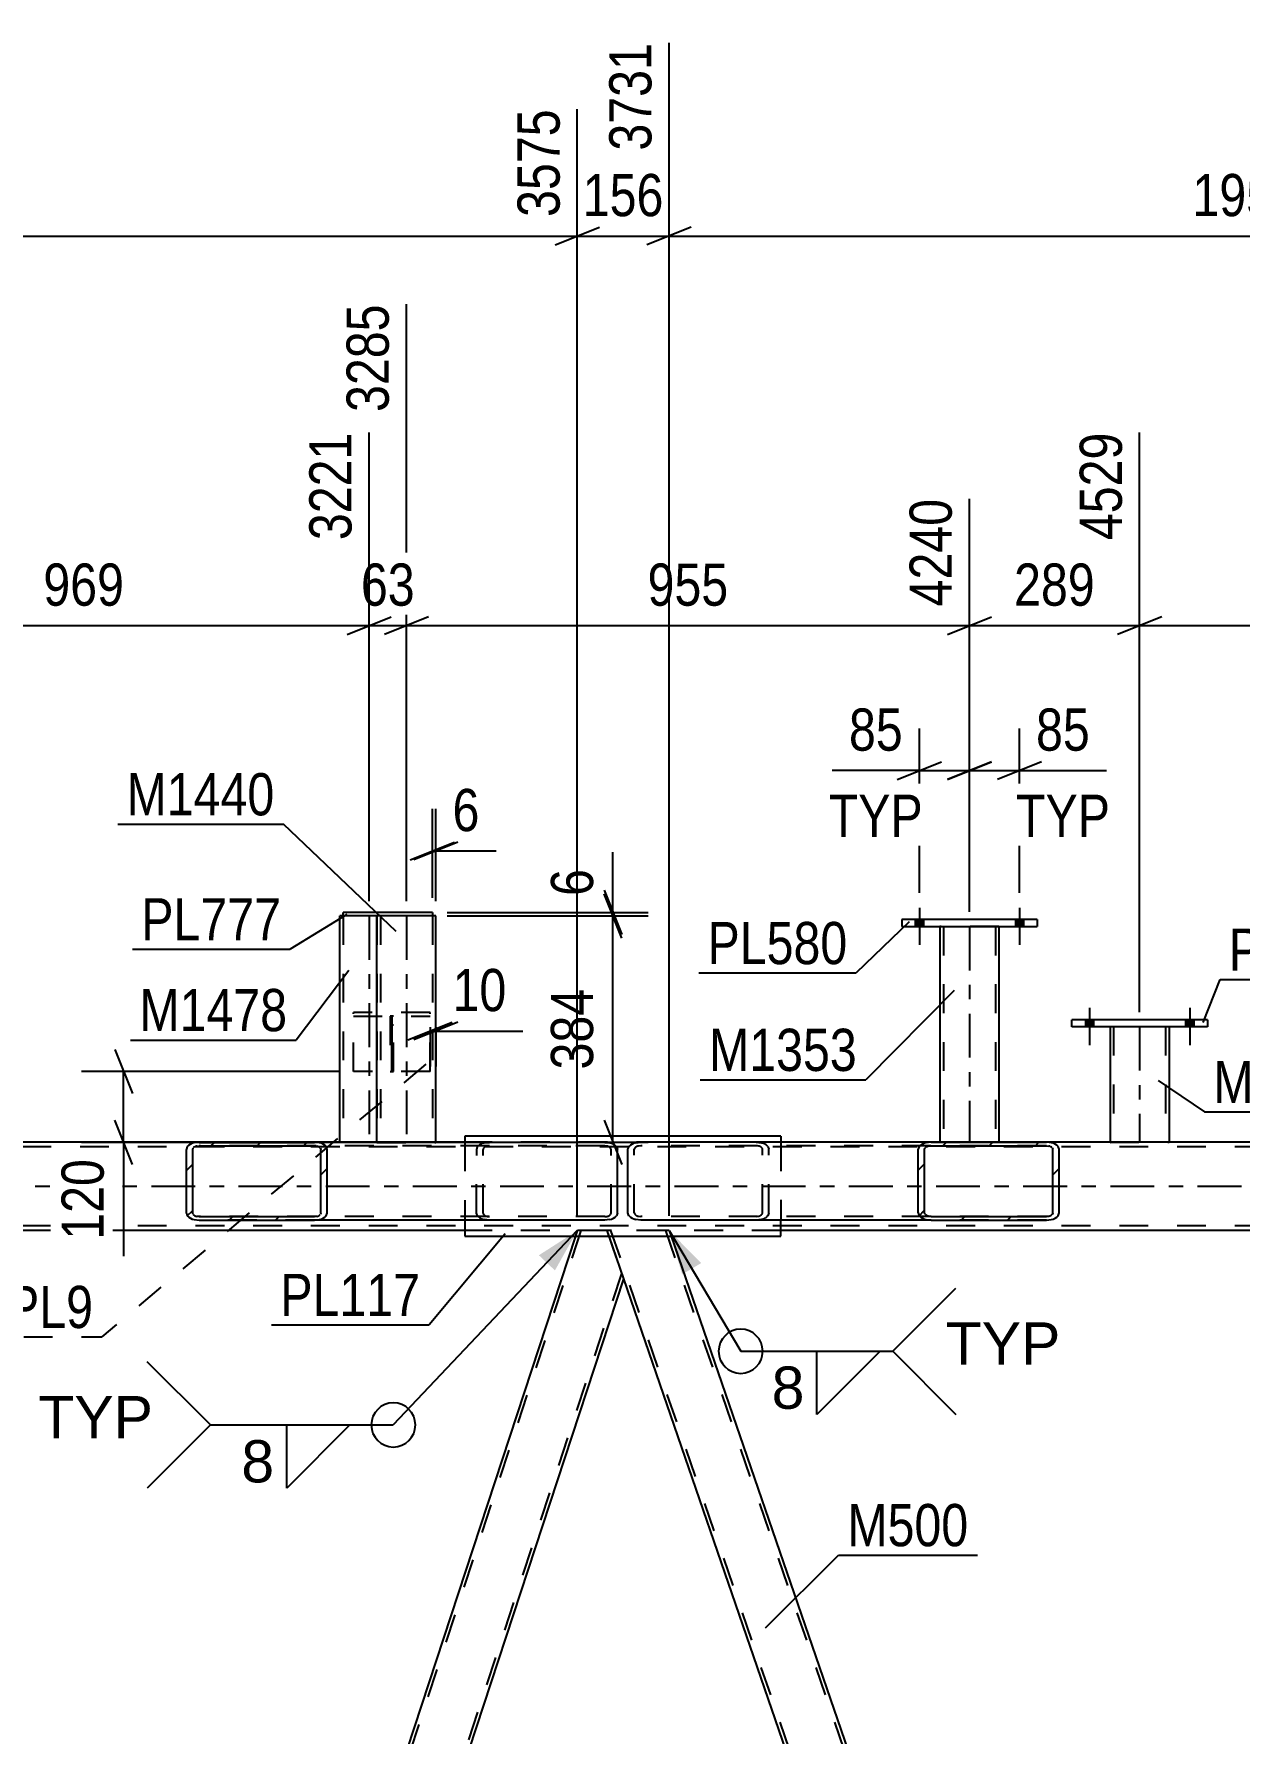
# Model space of a CAD drawing. Header units: millimetres. Extents: x -836 to 353, y -855 to -14.
# Drawn here: x -698.4 to -616.6, y -309.7 to -194.4 of the extents above; entities that cross this region are included whole.
import ezdxf

# ---------------------------------------------------------------- set-up
doc = ezdxf.new("R2010")
doc.units = ezdxf.units.MM
doc.linetypes.add('DXK_LINE_DOT2', pattern=[3.9198, 1.9599, -1.9599])
doc.linetypes.add('DXK_LINE_DOT3', pattern=[5.9187, 2.979, -0.9799, 0.9799, -0.9799])
doc.styles.add('Arial', font='ARIAL.TTF', dxfattribs={"height": 0.2})
doc.styles.add('Arial Narrow', font='ARIALN.TTF', dxfattribs={"height": 0.2})

# ---------------------------------------------------------------- blocks, each defined once
blk = doc.blocks.new('Bolt-570393895-1778 - 1253')
at = {"linetype": 'Continuous'}
for points in [[(-626.43, -261.26), (-626.99, -261.26), (-626.99, -261.74), (-626.43, -261.74)], [(-626.43, -261.26), (-626.99, -261.26), (-626.99, -261.74), (-626.43, -261.74)], [(-619.63, -261.26), (-620.19, -261.26), (-620.19, -261.74), (-619.63, -261.74)], [(-619.63, -261.26), (-620.19, -261.26), (-620.19, -261.74), (-619.63, -261.74)]]:
    blk.add_hatch(color=1, dxfattribs=at).paths.add_polyline_path(points)
at = {"color": 1, "linetype": 'Continuous'}
for p, q in [((-626.71, -260.46), (-626.71, -262.98)), ((-626.71, -260.46), (-626.71, -262.98)), ((-619.91, -260.46), (-619.91, -262.98)), ((-619.91, -260.46), (-619.91, -262.98)), ((-626.99, -261.26), (-626.99, -261.74)), ((-626.99, -261.26), (-626.99, -261.74)), ((-626.43, -261.26), (-626.43, -261.74)), ((-626.43, -261.26), (-626.43, -261.74)), ((-620.19, -261.26), (-620.19, -261.74)), ((-620.19, -261.26), (-620.19, -261.74)), ((-619.63, -261.26), (-619.63, -261.74)), ((-619.63, -261.26), (-619.63, -261.74))]:
    blk.add_line(p, q, dxfattribs=at)
blk = doc.blocks.new('Part-570393895-2070 - 1253')
at = {"color": 2, "linetype": 'Continuous'}
for p, q in [((-677.58, -254.22), (-677.61, -254.22)), ((-677.61, -269.58), (-677.61, -254.22)), ((-675.08, -254.22), (-677.58, -254.22)), ((-675.08, -269.58), (-675.08, -254.22))]:
    blk.add_line(p, q, dxfattribs=at)
at = {"color": 7, "linetype": 'DXK_LINE_DOT2'}
for p, q in [((-677.37, -254.22), (-677.37, -269.58)), ((-677.61, -269.58), (-675.08, -269.58)), ((-677.61, -269.58), (-677.61, -269.58)), ((-677.61, -269.58), (-677.61, -269.58)), ((-675.08, -269.58), (-675.08, -269.58)), ((-675.08, -269.58), (-675.08, -269.58)), ((-675.08, -269.58), (-675.08, -269.58))]:
    blk.add_line(p, q, dxfattribs=at)
at = {"color": 7, "linetype": 'DXK_LINE_DOT3'}
blk.add_line((-675.61, -254.22), (-675.61, -269.58), dxfattribs=at)
blk = doc.blocks.new('Part-570393895-1544 - 1253')
at = {"color": 7, "linetype": 'DXK_LINE_DOT2'}
for p, q in [((-669.11, -269.59), (-669.12, -274.87)), ((-647.67, -269.58), (-647.67, -274.86))]:
    blk.add_line(p, q, dxfattribs=at)
at = {"color": 2, "linetype": 'Continuous'}
for p, q in [((-669.11, -269.16), (-669.11, -269.59)), ((-647.67, -269.16), (-669.11, -269.16)), ((-647.67, -269.16), (-647.67, -269.58)), ((-669.12, -274.87), (-669.12, -275.96)), ((-647.67, -275.96), (-647.67, -274.86)), ((-669.12, -275.96), (-647.67, -275.96))]:
    blk.add_line(p, q, dxfattribs=at)
blk = doc.blocks.new('Part-570393895-1580 - 1253')
at = {"color": 7, "linetype": 'DXK_LINE_DOT2'}
for p, q in [((-661.23, -275.58), (-699.62, -392.47)), ((-661.48, -275.58), (-661.61, -275.96)), ((-659.48, -275.58), (-661.48, -275.58)), ((-661.48, -275.58), (-661.45, -275.58)), ((-659.48, -275.58), (-659.35, -275.96)), ((-658.48, -278.48), (-696.86, -395.37))]:
    blk.add_line(p, q, dxfattribs=at)
at = {"color": 2, "linetype": 'Continuous'}
for p, q in [((-661.61, -275.96), (-699.74, -392.09)), ((-659.35, -275.96), (-658.35, -278.86)), ((-658.35, -278.86), (-696.48, -394.97))]:
    blk.add_line(p, q, dxfattribs=at)
blk = doc.blocks.new('Part-570393895-1616 - 1253')
at = {"linetype": 'Continuous'}
h = blk.add_hatch(dxfattribs=at)
h.set_pattern_fill('', scale=0.7, style=0, pattern_type=0)
h.set_pattern_definition([(45, (-638.2684, -274.5667), (-1.57154, 1.57154), [])])
h.paths.add_polyline_path([(-638.33, -274.38), (-638.27, -274.57), (-638.08, -274.72), (-637.8, -274.83), (-637.46, -274.86), (-629.64, -274.86), (-629.31, -274.83), (-629.02, -274.72), (-628.83, -274.57), (-628.77, -274.38), (-628.77, -270.06), (-628.83, -269.88), (-629.02, -269.72), (-629.3, -269.62), (-629.64, -269.58), (-637.46, -269.58), (-637.8, -269.62), (-638.08, -269.72), (-638.27, -269.88), (-638.33, -270.06)])
h.paths.add_polyline_path([(-637.87, -269.97), (-637.77, -269.89), (-637.63, -269.84), (-637.46, -269.82), (-629.64, -269.82), (-629.47, -269.84), (-629.33, -269.89), (-629.24, -269.97), (-629.2, -270.06), (-629.2, -274.38), (-629.24, -274.48), (-629.33, -274.55), (-629.47, -274.61), (-629.64, -274.62), (-637.46, -274.62), (-637.63, -274.6), (-637.77, -274.55), (-637.87, -274.47), (-637.9, -274.38), (-637.9, -270.06)])
at = {"color": 2, "linetype": 'Continuous'}
for p, q in [((-658.04, -270.06), (-657.97, -269.88)), ((-657.5, -269.62), (-657.17, -269.58)), ((-637.46, -269.58), (-657.17, -269.58)), ((-638.27, -269.88), (-638.33, -270.06)), ((-637.9, -270.06), (-637.87, -269.97)), ((-637.46, -269.58), (-637.8, -269.62)), ((-637.63, -269.84), (-637.46, -269.82)), ((-637.46, -269.58), (-629.64, -269.58)), ((-637.46, -269.82), (-629.64, -269.82)), ((-629.3, -269.62), (-629.64, -269.58)), ((-629.64, -269.82), (-629.47, -269.84)), ((-629.24, -269.97), (-629.2, -270.06)), ((-628.77, -270.06), (-628.83, -269.88)), ((-658.04, -274.38), (-658.04, -270.06)), ((-638.33, -274.38), (-638.33, -270.06)), ((-637.9, -274.38), (-637.9, -270.06)), ((-629.2, -274.38), (-629.2, -270.06)), ((-628.77, -274.38), (-628.77, -270.06)), ((-657.98, -274.57), (-658.04, -274.38)), ((-638.33, -274.38), (-638.27, -274.57)), ((-637.87, -274.47), (-637.9, -274.38)), ((-637.46, -274.62), (-637.63, -274.6)), ((-637.46, -274.62), (-629.64, -274.62)), ((-629.47, -274.61), (-629.64, -274.62)), ((-629.2, -274.38), (-629.24, -274.48)), ((-628.83, -274.57), (-628.77, -274.38)), ((-657.17, -274.86), (-657.5, -274.83)), ((-637.46, -274.86), (-657.17, -274.86)), ((-637.8, -274.83), (-637.46, -274.86)), ((-637.46, -274.86), (-629.64, -274.86)), ((-629.64, -274.86), (-629.31, -274.83))]:
    blk.add_line(p, q, dxfattribs=at)
at = {"color": 7, "linetype": 'DXK_LINE_DOT2'}
for p, q in [((-657.57, -269.97), (-657.61, -270.06)), ((-657.17, -269.82), (-657.34, -269.84)), ((-629.64, -269.82), (-657.17, -269.82)), ((-649.34, -269.58), (-649.01, -269.62)), ((-649.18, -269.84), (-649.34, -269.82)), ((-648.91, -270.06), (-648.94, -269.97)), ((-648.54, -269.88), (-648.47, -270.06)), ((-629.64, -269.58), (-637.46, -269.58)), ((-657.61, -274.38), (-657.61, -270.06)), ((-648.91, -274.38), (-648.91, -270.06)), ((-648.47, -274.38), (-648.47, -270.06)), ((-657.61, -274.38), (-657.57, -274.47)), ((-657.34, -274.6), (-657.17, -274.62)), ((-629.64, -274.62), (-657.17, -274.62)), ((-649.34, -274.62), (-649.18, -274.6)), ((-648.94, -274.47), (-648.91, -274.38)), ((-648.47, -274.38), (-648.54, -274.57)), ((-649.01, -274.83), (-649.34, -274.86)), ((-629.64, -274.86), (-637.46, -274.86))]:
    blk.add_line(p, q, dxfattribs=at)
at = {"color": 2, "linetype": 'Continuous'}
for centre, radius, start, end in [((-657.37, -270.42), 0.813, 99.5774, 138.2055), ((-637.66, -270.42), 0.813, 99.5774, 138.2055), ((-637.56, -270.24), 0.406, 99.5774, 138.2055), ((-629.54, -270.24), 0.406, 41.7863, 80.4144), ((-629.44, -270.42), 0.813, 41.7863, 80.4144), ((-657.37, -274.02), 0.813, 221.7863, 260.4144), ((-637.66, -274.03), 0.813, 221.7863, 260.4144), ((-637.56, -274.2), 0.406, 221.7863, 260.4144), ((-629.54, -274.2), 0.406, 279.5774, 318.2055), ((-629.44, -274.03), 0.813, 279.5774, 318.2055)]:
    blk.add_arc(centre, radius, start, end, dxfattribs=at)
at = {"color": 7, "linetype": 'DXK_LINE_DOT2'}
for centre, radius, start, end in [((-657.27, -270.24), 0.406, 99.5774, 138.2055), ((-649.25, -270.24), 0.406, 41.7863, 80.4144), ((-649.15, -270.42), 0.813, 41.7863, 80.4144), ((-657.27, -274.2), 0.406, 221.7863, 260.4144), ((-649.25, -274.2), 0.406, 279.5774, 318.2055), ((-649.15, -274.02), 0.813, 279.5774, 318.2055)]:
    blk.add_arc(centre, radius, start, end, dxfattribs=at)
blk = doc.blocks.new('Part-570393895-1689 - 1253')
at = {"color": 7, "linetype": 'DXK_LINE_DOT2'}
for p, q in [((-655.25, -275.58), (-659.48, -275.58)), ((-659.48, -275.58), (-658.35, -278.86)), ((-659.48, -275.58), (-659.44, -275.58)), ((-659.22, -275.58), (-617.99, -395.37)), ((-655.5, -275.58), (-614.26, -395.37)), ((-655.25, -275.58), (-655.12, -275.96))]:
    blk.add_line(p, q, dxfattribs=at)
at = {"color": 2, "linetype": 'Continuous'}
for p, q in [((-655.12, -275.96), (-615.14, -392.09)), ((-658.35, -278.86), (-618.38, -394.97))]:
    blk.add_line(p, q, dxfattribs=at)
blk = doc.blocks.new('Part-570393895-1718 - 1253')
at = {"linetype": 'Continuous'}
h = blk.add_hatch(dxfattribs=at)
h.set_pattern_fill('', scale=0.7, style=0, pattern_type=0)
h.set_pattern_definition([(45, (-687.9555, -274.5693), (-1.57154, 1.57154), [])])
h.paths.add_polyline_path([(-688.02, -274.39), (-687.96, -274.57), (-687.77, -274.73), (-687.48, -274.83), (-687.15, -274.87), (-679.32, -274.87), (-678.99, -274.83), (-678.71, -274.73), (-678.52, -274.57), (-678.46, -274.39), (-678.45, -270.07), (-678.52, -269.88), (-678.71, -269.73), (-678.99, -269.62), (-679.32, -269.59), (-687.15, -269.59), (-687.48, -269.62), (-687.77, -269.73), (-687.96, -269.88), (-688.02, -270.07)])
h.paths.add_polyline_path([(-687.55, -269.97), (-687.46, -269.9), (-687.32, -269.84), (-687.15, -269.83), (-679.32, -269.83), (-679.16, -269.84), (-679.02, -269.9), (-678.92, -269.97), (-678.89, -270.07), (-678.89, -274.39), (-678.92, -274.48), (-679.02, -274.56), (-679.16, -274.61), (-679.32, -274.63), (-687.15, -274.63), (-687.32, -274.61), (-687.46, -274.56), (-687.55, -274.48), (-687.59, -274.39), (-687.59, -270.07)])
at = {"color": 2, "linetype": 'Continuous'}
for p, q in [((-687.96, -269.88), (-688.02, -270.07)), ((-687.59, -270.07), (-687.55, -269.97)), ((-687.15, -269.59), (-687.48, -269.62)), ((-687.32, -269.84), (-687.15, -269.83)), ((-687.15, -269.59), (-679.32, -269.59)), ((-687.15, -269.83), (-679.32, -269.83)), ((-659.62, -269.59), (-679.32, -269.59)), ((-678.99, -269.62), (-679.32, -269.59)), ((-679.32, -269.83), (-679.16, -269.84)), ((-678.92, -269.97), (-678.89, -270.07)), ((-678.45, -270.07), (-678.52, -269.88)), ((-659.62, -269.59), (-659.29, -269.62)), ((-658.81, -269.88), (-658.75, -270.07)), ((-688.02, -274.39), (-688.02, -270.07)), ((-687.59, -274.39), (-687.59, -270.07)), ((-678.89, -274.39), (-678.89, -270.07)), ((-678.46, -274.39), (-678.45, -270.07)), ((-658.75, -274.39), (-658.75, -270.07)), ((-688.02, -274.39), (-687.96, -274.57)), ((-687.55, -274.48), (-687.59, -274.39)), ((-687.15, -274.63), (-687.32, -274.61)), ((-687.15, -274.63), (-679.32, -274.63)), ((-679.16, -274.61), (-679.32, -274.63)), ((-678.89, -274.39), (-678.92, -274.48)), ((-678.52, -274.57), (-678.46, -274.39)), ((-658.75, -274.39), (-658.81, -274.57)), ((-687.48, -274.83), (-687.15, -274.87)), ((-687.15, -274.87), (-679.32, -274.87)), ((-679.32, -274.87), (-678.99, -274.83)), ((-659.62, -274.87), (-679.32, -274.87)), ((-659.29, -274.83), (-659.62, -274.87))]:
    blk.add_line(p, q, dxfattribs=at)
at = {"color": 7, "linetype": 'DXK_LINE_DOT2'}
for p, q in [((-679.32, -269.59), (-687.15, -269.59)), ((-659.62, -269.83), (-687.15, -269.83)), ((-668.31, -270.07), (-668.25, -269.88)), ((-667.85, -269.98), (-667.88, -270.07)), ((-667.78, -269.62), (-667.45, -269.59)), ((-667.45, -269.83), (-667.61, -269.85)), ((-659.45, -269.85), (-659.62, -269.83)), ((-659.18, -270.07), (-659.22, -269.98)), ((-668.32, -274.39), (-668.31, -270.07)), ((-667.88, -274.39), (-667.88, -270.07)), ((-659.18, -274.39), (-659.18, -270.07)), ((-659.62, -274.63), (-687.15, -274.63)), ((-668.25, -274.57), (-668.32, -274.39)), ((-667.88, -274.39), (-667.85, -274.48)), ((-667.61, -274.61), (-667.45, -274.63)), ((-659.62, -274.63), (-659.45, -274.61)), ((-659.22, -274.48), (-659.18, -274.39)), ((-679.32, -274.87), (-687.15, -274.87)), ((-667.45, -274.87), (-667.78, -274.83))]:
    blk.add_line(p, q, dxfattribs=at)
at = {"color": 2, "linetype": 'Continuous'}
for centre, radius, start, end in [((-687.35, -270.42), 0.813, 99.5774, 138.2055), ((-687.25, -270.24), 0.406, 99.5774, 138.2055), ((-679.23, -270.25), 0.406, 41.7863, 80.4144), ((-679.13, -270.42), 0.813, 41.7863, 80.4144), ((-659.42, -270.43), 0.813, 41.7863, 80.4144), ((-687.35, -274.03), 0.813, 221.7863, 260.4144), ((-687.25, -274.21), 0.406, 221.7863, 260.4144), ((-679.23, -274.21), 0.406, 279.5774, 318.2055), ((-679.13, -274.03), 0.813, 279.5774, 318.2055), ((-659.42, -274.03), 0.813, 279.5774, 318.2055)]:
    blk.add_arc(centre, radius, start, end, dxfattribs=at)
at = {"color": 7, "linetype": 'DXK_LINE_DOT2'}
for centre, radius, start, end in [((-667.64, -270.42), 0.813, 99.5774, 138.2055), ((-667.54, -270.25), 0.406, 99.5774, 138.2055), ((-659.52, -270.25), 0.406, 41.7863, 80.4144), ((-667.64, -274.03), 0.813, 221.7863, 260.4144), ((-667.54, -274.21), 0.406, 221.7863, 260.4144), ((-659.52, -274.21), 0.406, 279.5774, 318.2055)]:
    blk.add_arc(centre, radius, start, end, dxfattribs=at)
blk = doc.blocks.new('Part-570393895-1896 - 1253')
at = {"color": 2, "linetype": 'Continuous'}
for p, q in [((-625.31, -261.74), (-625.31, -269.58)), ((-621.31, -261.74), (-621.31, -269.58))]:
    blk.add_line(p, q, dxfattribs=at)
at = {"color": 7, "linetype": 'DXK_LINE_DOT2'}
for p, q in [((-621.31, -261.74), (-625.31, -261.74)), ((-625.07, -261.74), (-625.07, -269.59)), ((-621.55, -261.74), (-621.55, -269.58)), ((-625.31, -269.58), (-625.31, -269.59)), ((-625.31, -269.59), (-621.31, -269.58)), ((-621.31, -269.58), (-621.31, -269.58)), ((-621.31, -269.58), (-621.31, -269.58))]:
    blk.add_line(p, q, dxfattribs=at)
at = {"color": 7, "linetype": 'DXK_LINE_DOT3'}
blk.add_line((-623.31, -261.74), (-623.31, -269.59), dxfattribs=at)
blk = doc.blocks.new('Bolt-570393895-1787 - 1253')
at = {"linetype": 'Continuous'}
for points in [[(-637.98, -254.46), (-638.54, -254.46), (-638.54, -254.94), (-637.98, -254.94)], [(-637.98, -254.46), (-638.54, -254.46), (-638.54, -254.94), (-637.98, -254.94)], [(-631.18, -254.46), (-631.74, -254.46), (-631.74, -254.94), (-631.18, -254.94)], [(-631.18, -254.46), (-631.74, -254.46), (-631.74, -254.94), (-631.18, -254.94)]]:
    blk.add_hatch(color=1, dxfattribs=at).paths.add_polyline_path(points)
at = {"color": 1, "linetype": 'Continuous'}
for p, q in [((-638.26, -253.66), (-638.26, -256.18)), ((-638.26, -253.66), (-638.26, -256.18)), ((-631.46, -253.66), (-631.46, -256.18)), ((-631.46, -253.66), (-631.46, -256.18)), ((-638.54, -254.46), (-638.54, -254.94)), ((-638.54, -254.46), (-638.54, -254.94)), ((-637.98, -254.46), (-637.98, -254.94)), ((-637.98, -254.46), (-637.98, -254.94)), ((-631.74, -254.46), (-631.74, -254.94)), ((-631.74, -254.46), (-631.74, -254.94)), ((-631.18, -254.46), (-631.18, -254.94)), ((-631.18, -254.46), (-631.18, -254.94))]:
    blk.add_line(p, q, dxfattribs=at)
blk = doc.blocks.new('Part-570393895-2112 - 1253')
at = {"color": 2, "linetype": 'Continuous'}
for p, q in [((-618.71, -261.26), (-627.91, -261.26)), ((-627.91, -261.74), (-627.91, -261.26)), ((-618.71, -261.74), (-627.91, -261.74)), ((-618.71, -261.26), (-618.71, -261.74))]:
    blk.add_line(p, q, dxfattribs=at)
blk = doc.blocks.new('Part-570393895-1840 - 1253')
at = {"color": 7, "linetype": 'DXK_LINE_DOT2'}
for p, q in [((-89.63, -269.9), (-804.47, -269.9)), ((-647.67, -269.58), (-669.11, -269.58)), ((-89.63, -275.26), (-804.47, -275.26)), ((-647.67, -275.58), (-669.12, -275.58))]:
    blk.add_line(p, q, dxfattribs=at)
at = {"color": 2, "linetype": 'Continuous'}
for p, q in [((-669.11, -269.58), (-732.28, -269.58)), ((-584.51, -269.58), (-647.67, -269.58)), ((-669.12, -275.58), (-732.28, -275.58)), ((-584.51, -275.58), (-647.67, -275.58))]:
    blk.add_line(p, q, dxfattribs=at)
at = {"color": 7, "linetype": 'DXK_LINE_DOT3'}
blk.add_line((-89.63, -272.58), (-804.47, -272.58), dxfattribs=at)
blk = doc.blocks.new('Part-570393895-1901 - 1253')
at = {"color": 7, "linetype": 'DXK_LINE_DOT2'}
for p, q in [((-675.08, -254.22), (-675.08, -269.59)), ((-675, -254.22), (-675.08, -254.22)), ((-674.84, -254.22), (-674.84, -269.59)), ((-674.84, -254.22), (-674.82, -254.22)), ((-671.32, -254.22), (-671.32, -269.59)), ((-675.08, -269.59), (-671.08, -269.59)), ((-671.08, -269.59), (-671.08, -269.58)), ((-671.08, -269.58), (-671.08, -269.59))]:
    blk.add_line(p, q, dxfattribs=at)
at = {"color": 2, "linetype": 'Continuous'}
for p, q in [((-671.08, -254.22), (-675, -254.22)), ((-671.08, -269.58), (-671.08, -254.22))]:
    blk.add_line(p, q, dxfattribs=at)
at = {"color": 7, "linetype": 'DXK_LINE_DOT3'}
blk.add_line((-673.08, -254.22), (-673.08, -269.59), dxfattribs=at)
blk = doc.blocks.new('Part-570393895-1911 - 1253')
at = {"color": 2, "linetype": 'Continuous'}
for p, q in [((-639.46, -254.46), (-639.46, -254.94)), ((-630.26, -254.46), (-639.46, -254.46)), ((-639.46, -254.94), (-630.26, -254.94)), ((-630.26, -254.46), (-630.26, -254.94))]:
    blk.add_line(p, q, dxfattribs=at)
blk = doc.blocks.new('Part-570393895-2125 - 1253')
at = {"color": 2, "linetype": 'Continuous'}
for p, q in [((-636.86, -254.94), (-636.86, -269.58)), ((-632.86, -254.94), (-632.86, -269.58))]:
    blk.add_line(p, q, dxfattribs=at)
at = {"color": 7, "linetype": 'DXK_LINE_DOT2'}
for p, q in [((-632.86, -254.94), (-636.86, -254.94)), ((-636.62, -254.94), (-636.62, -269.58)), ((-633.1, -254.94), (-633.1, -269.58)), ((-636.86, -269.58), (-636.86, -269.58)), ((-636.86, -269.58), (-632.86, -269.58)), ((-632.86, -269.58), (-632.86, -269.58)), ((-632.86, -269.58), (-632.86, -269.58))]:
    blk.add_line(p, q, dxfattribs=at)
at = {"color": 7, "linetype": 'DXK_LINE_DOT3'}
blk.add_line((-634.86, -254.94), (-634.86, -269.58), dxfattribs=at)
blk = doc.blocks.new('Part-570393895-2062 - 1253')
at = {"color": 7, "linetype": 'DXK_LINE_DOT2'}
for p, q in [((-671.48, -260.78), (-676.68, -260.78)), ((-676.67, -264.78), (-676.68, -260.78)), ((-671.47, -264.78), (-671.48, -260.78)), ((-676.68, -261.02), (-671.48, -261.02)), ((-671.47, -264.78), (-676.67, -264.78))]:
    blk.add_line(p, q, dxfattribs=at)
blk = doc.blocks.new('Part-570393895-2063 - 1253')
at = {"color": 7, "linetype": 'DXK_LINE_DOT2'}
for p, q in [((-673.95, -261.02), (-674.19, -261.02)), ((-674.19, -261.02), (-674.19, -264.78)), ((-674.19, -261.62), (-673.95, -261.62)), ((-673.95, -264.78), (-673.95, -261.02)), ((-674.19, -264.78), (-673.95, -264.78))]:
    blk.add_line(p, q, dxfattribs=at)
at = {"color": 7, "linetype": 'DXK_LINE_DOT3'}
for p, q in [((-674.07, -261.02), (-674.07, -264.78)), ((-674.07, -264.78), (-674.07, -261.02))]:
    blk.add_line(p, q, dxfattribs=at)
blk = doc.blocks.new('Part-570393895-2075 - 1253')
at = {"color": 2, "linetype": 'Continuous'}
for p, q in [((-671.32, -253.98), (-677.37, -253.98)), ((-677.37, -254.22), (-677.37, -253.98)), ((-675, -254.22), (-675.08, -254.22)), ((-671.32, -253.98), (-671.32, -254.22))]:
    blk.add_line(p, q, dxfattribs=at)
at = {"color": 7, "linetype": 'DXK_LINE_DOT2'}
for p, q in [((-675.08, -254.22), (-677.37, -254.22)), ((-671.32, -254.22), (-675, -254.22))]:
    blk.add_line(p, q, dxfattribs=at)
blk = doc.blocks.new('StraightDimension-570393895-2411 - 1253')
at = {"color": 7, "linetype": 'Continuous'}
for p, q in [((-655.25, -274.58), (-655.25, -194.96)), ((-661.48, -274.58), (-661.48, -199.46)), ((-662.98, -208.67), (-659.98, -207.47)), ((-653.75, -207.47), (-656.75, -208.67)), ((-661.48, -208.07), (-655.25, -208.07))]:
    blk.add_line(p, q, dxfattribs=at)
at = {"color": 0}
blk.add_wipeout([(-655.02, -207.32), (-655.02, -203.12), (-661.71, -203.12), (-661.71, -207.32)], dxfattribs=at)
at = {"color": 3, "style": 'Arial Narrow'}
blk.add_text('156', height=2.863, dxfattribs=at).set_placement((-661.11, -206.72))
at = {"color": 0, "linetype": 'Continuous'}
blk.add_wipeout([(-655.85, -194.36), (-660.05, -194.36), (-660.05, -202.87), (-655.85, -202.87)], dxfattribs=at)
at = {"color": 3, "linetype": 'Continuous', "style": 'Arial Narrow'}
blk.add_text('3731', height=2.863, rotation=90.0002, dxfattribs=at).set_placement((-656.45, -202.27))
blk = doc.blocks.new('StraightDimension-570393895-24098 - 1253')
at = {"color": 7, "linetype": 'Continuous'}
for p, q in [((-692.88, -263.28), (-691.68, -266.28)), ((-677.67, -264.78), (-695.13, -264.78)), ((-692.28, -269.59), (-692.28, -264.78)), ((-691.68, -271.09), (-692.88, -268.09)), ((-678.61, -269.59), (-695.13, -269.59)), ((-692.28, -269.59), (-692.28, -277.32)), ((-692.28, -269.59), (-692.28, -277.32))]:
    blk.add_line(p, q, dxfattribs=at)
at = {"color": 0}
blk.add_wipeout([(-693.03, -270.11), (-697.23, -270.11), (-697.23, -276.8), (-693.03, -276.8)], dxfattribs=at)
at = {"color": 3, "style": 'Arial Narrow'}
blk.add_text('120', height=2.863, rotation=90.0002, dxfattribs=at).set_placement((-693.63, -276.2))
blk = doc.blocks.new('StraightDimension-570393895-15394 - 1253')
at = {"color": 7, "linetype": 'Continuous'}
for p, q in [((-658.46, -255.72), (-659.66, -252.72)), ((-670.32, -254.22), (-656.66, -254.22)), ((-659.06, -269.58), (-659.06, -254.22)), ((-659.66, -268.08), (-658.46, -271.08)), ((-674.08, -269.58), (-656.66, -269.58))]:
    blk.add_line(p, q, dxfattribs=at)
at = {"color": 0}
blk.add_wipeout([(-659.81, -258.56), (-664.01, -258.56), (-664.01, -265.24), (-659.81, -265.24)], dxfattribs=at)
at = {"color": 3, "style": 'Arial Narrow'}
blk.add_text('384', height=2.863, rotation=90.0002, dxfattribs=at).set_placement((-660.41, -264.64))
blk = doc.blocks.new('StraightDimension-570393895-15393 - 1253')
at = {"color": 7, "linetype": 'Continuous'}
for p, q in [((-659.06, -253.98), (-659.06, -249.9)), ((-659.06, -253.98), (-659.06, -249.9)), ((-659.66, -252.48), (-658.46, -255.48)), ((-658.46, -255.72), (-659.66, -252.72)), ((-670.32, -253.98), (-656.66, -253.98)), ((-670.32, -254.22), (-656.66, -254.22)), ((-659.06, -254.22), (-659.06, -253.98))]:
    blk.add_line(p, q, dxfattribs=at)
at = {"color": 0}
blk.add_wipeout([(-659.81, -250.43), (-664.01, -250.43), (-664.01, -253.46), (-659.81, -253.46)], dxfattribs=at)
at = {"color": 3, "style": 'Arial Narrow'}
blk.add_text('6', height=2.86, rotation=90.0002, dxfattribs=at).set_placement((-660.41, -252.86))
blk = doc.blocks.new('StraightDimension-570393895-15835 - 1253')
at = {"color": 7, "linetype": 'Continuous'}
for p, q in [((-673.08, -253.22), (-673.08, -212.7)), ((-634.86, -253.94), (-634.86, -225.9)), ((-671.58, -233.91), (-674.58, -235.11)), ((-636.36, -235.11), (-633.36, -233.91)), ((-673.08, -234.51), (-634.86, -234.51))]:
    blk.add_line(p, q, dxfattribs=at)
at = {"color": 0}
blk.add_wipeout([(-650.63, -233.76), (-650.63, -229.56), (-657.31, -229.56), (-657.31, -233.76)], dxfattribs=at)
at = {"color": 3, "style": 'Arial Narrow'}
blk.add_text('955', height=2.863, dxfattribs=at).set_placement((-656.71, -233.16))
at = {"color": 0, "linetype": 'Continuous'}
blk.add_wipeout([(-635.46, -225.3), (-639.66, -225.3), (-639.66, -233.81), (-635.46, -233.81)], dxfattribs=at)
at = {"color": 3, "linetype": 'Continuous', "style": 'Arial Narrow'}
blk.add_text('4240', height=2.863, rotation=90.0002, dxfattribs=at).set_placement((-636.06, -233.21))
blk = doc.blocks.new('StraightDimension-570393895-15836 - 1253')
at = {"color": 7, "linetype": 'Continuous'}
for p, q in [((-673.08, -253.22), (-673.08, -212.7)), ((-675.61, -253.22), (-675.61, -221.4)), ((-677.11, -235.11), (-674.11, -233.91)), ((-671.58, -233.91), (-674.58, -235.11)), ((-675.61, -234.51), (-673.08, -234.51))]:
    blk.add_line(p, q, dxfattribs=at)
at = {"color": 0, "linetype": 'Continuous'}
blk.add_wipeout([(-673.68, -212.1), (-677.88, -212.1), (-677.88, -220.61), (-673.68, -220.61)], dxfattribs=at)
at = {"color": 3, "linetype": 'Continuous', "style": 'Arial Narrow'}
blk.add_text('3285', height=2.863, rotation=90.0002, dxfattribs=at).set_placement((-674.28, -220.01))
at = {"color": 0}
blk.add_wipeout([(-671.92, -233.76), (-671.92, -229.56), (-676.77, -229.56), (-676.77, -233.76)], dxfattribs=at)
at = {"color": 3, "style": 'Arial Narrow'}
blk.add_text('63', height=2.863, dxfattribs=at).set_placement((-676.17, -233.16))
blk = doc.blocks.new('StraightDimension-570393895-24059 - 1253')
at = {"color": 7, "linetype": 'Continuous'}
for p, q in [((-634.86, -253.94), (-634.86, -241.5)), ((-631.46, -252.66), (-631.46, -241.5)), ((-636.36, -244.95), (-633.36, -243.75)), ((-634.86, -244.35), (-631.46, -244.35)), ((-629.96, -243.75), (-632.96, -244.95)), ((-631.46, -244.35), (-625.56, -244.35)), ((-631.46, -244.35), (-625.56, -244.35))]:
    blk.add_line(p, q, dxfattribs=at)
at = {"color": 0}
blk.add_wipeout([(-626.08, -243.6), (-626.08, -239.4), (-630.94, -239.4), (-630.94, -243.6)], dxfattribs=at)
at = {"color": 0, "linetype": 'Continuous'}
blk.add_wipeout([(-624.71, -249.45), (-624.71, -245.25), (-632.3, -245.25), (-632.3, -249.45)], dxfattribs=at)
at = {"color": 3, "style": 'Arial Narrow'}
blk.add_text('85', height=2.863, dxfattribs=at).set_placement((-630.34, -243))
at = {"color": 3, "linetype": 'Continuous', "style": 'Arial Narrow'}
blk.add_text('TYP', height=2.863, dxfattribs=at).set_placement((-631.7, -248.85))
blk = doc.blocks.new('StraightDimension-570393895-15837 - 1253')
at = {"color": 7, "linetype": 'Continuous'}
for p, q in [((-714.37, -253.94), (-714.37, -221.4)), ((-675.61, -253.22), (-675.61, -221.4)), ((-712.87, -233.91), (-715.87, -235.11)), ((-677.11, -235.11), (-674.11, -233.91)), ((-714.37, -234.51), (-675.61, -234.51))]:
    blk.add_line(p, q, dxfattribs=at)
at = {"color": 0, "linetype": 'Continuous'}
blk.add_wipeout([(-676.21, -220.8), (-680.41, -220.8), (-680.41, -229.31), (-676.21, -229.31)], dxfattribs=at)
at = {"color": 0}
blk.add_wipeout([(-691.65, -233.76), (-691.65, -229.56), (-698.33, -229.56), (-698.33, -233.76)], dxfattribs=at)
at = {"color": 3, "linetype": 'Continuous', "style": 'Arial Narrow'}
blk.add_text('3221', height=2.863, rotation=90.0002, dxfattribs=at).set_placement((-676.81, -228.71))
at = {"color": 3, "style": 'Arial Narrow'}
blk.add_text('969', height=2.863, dxfattribs=at).set_placement((-697.73, -233.16))
blk = doc.blocks.new('StraightDimension-570393895-2394 - 1253')
at = {"color": 7, "linetype": 'Continuous'}
for p, q in [((-744.09, -274.58), (-744.09, -199.46)), ((-661.48, -274.58), (-661.48, -199.46)), ((-742.59, -207.47), (-745.59, -208.67)), ((-662.98, -208.67), (-659.98, -207.47)), ((-744.09, -208.07), (-661.48, -208.07))]:
    blk.add_line(p, q, dxfattribs=at)
at = {"color": 0}
blk.add_wipeout([(-698.53, -207.32), (-698.53, -203.12), (-707.04, -203.12), (-707.04, -207.32)], dxfattribs=at)
at = {"color": 3, "style": 'Arial Narrow'}
blk.add_text('2065', height=2.863, dxfattribs=at).set_placement((-706.44, -206.72))
at = {"color": 0, "linetype": 'Continuous'}
blk.add_wipeout([(-662.08, -198.86), (-666.28, -198.86), (-666.28, -207.37), (-662.08, -207.37)], dxfattribs=at)
at = {"color": 3, "linetype": 'Continuous', "style": 'Arial Narrow'}
blk.add_text('3575', height=2.863, rotation=90.0002, dxfattribs=at).set_placement((-662.68, -206.77))
blk = doc.blocks.new('StraightDimension-570393895-2436 - 1253')
at = {"color": 7, "linetype": 'Continuous'}
for p, q in [((-655.25, -274.58), (-655.25, -194.96)), ((-576.88, -274.58), (-576.88, -199.46)), ((-653.75, -207.47), (-656.75, -208.67)), ((-578.38, -208.67), (-575.38, -207.47)), ((-655.25, -208.07), (-576.88, -208.07))]:
    blk.add_line(p, q, dxfattribs=at)
at = {"color": 0}
blk.add_wipeout([(-611.81, -207.32), (-611.81, -203.12), (-620.32, -203.12), (-620.32, -207.32)], dxfattribs=at)
at = {"color": 3, "style": 'Arial Narrow'}
blk.add_text('1959', height=2.863, dxfattribs=at).set_placement((-619.72, -206.72))
at = {"color": 0, "linetype": 'Continuous'}
blk.add_wipeout([(-577.48, -198.86), (-581.68, -198.86), (-581.68, -207.37), (-577.48, -207.37)], dxfattribs=at)
at = {"color": 3, "linetype": 'Continuous', "style": 'Arial Narrow'}
blk.add_text('5690', height=2.863, rotation=90.0002, dxfattribs=at).set_placement((-578.08, -206.77))
blk = doc.blocks.new('StraightDimension-570393895-24110 - 1253')
at = {"color": 7, "linetype": 'Continuous'}
for p, q in [((-672.98, -262.63), (-669.98, -261.43)), ((-669.58, -261.43), (-672.58, -262.63)), ((-671.48, -261.78), (-671.48, -264.43)), ((-671.08, -261.78), (-671.08, -264.43)), ((-671.48, -262.03), (-671.08, -262.03)), ((-671.08, -262.03), (-665.17, -262.03)), ((-671.08, -262.03), (-665.17, -262.03))]:
    blk.add_line(p, q, dxfattribs=at)
at = {"color": 0}
blk.add_wipeout([(-665.69, -261.28), (-665.69, -257.08), (-670.55, -257.08), (-670.55, -261.28)], dxfattribs=at)
at = {"color": 3, "style": 'Arial Narrow'}
blk.add_text('10', height=2.863, dxfattribs=at).set_placement((-669.95, -260.68))
blk = doc.blocks.new('StraightDimension-570393895-15833 - 1253')
at = {"color": 7, "linetype": 'Continuous'}
for p, q in [((-623.31, -260.74), (-623.31, -221.4)), ((-595.11, -253.94), (-595.11, -225.9)), ((-621.81, -233.91), (-624.81, -235.11)), ((-596.61, -235.11), (-593.61, -233.91)), ((-623.31, -234.51), (-595.11, -234.51))]:
    blk.add_line(p, q, dxfattribs=at)
at = {"color": 0}
blk.add_wipeout([(-605.87, -233.76), (-605.87, -229.56), (-612.55, -229.56), (-612.55, -233.76)], dxfattribs=at)
at = {"color": 3, "style": 'Arial Narrow'}
blk.add_text('705', height=2.863, dxfattribs=at).set_placement((-611.95, -233.16))
at = {"color": 0, "linetype": 'Continuous'}
blk.add_wipeout([(-595.71, -225.3), (-599.91, -225.3), (-599.91, -233.81), (-595.71, -233.81)], dxfattribs=at)
at = {"color": 3, "linetype": 'Continuous', "style": 'Arial Narrow'}
blk.add_text('5234', height=2.863, rotation=90.0002, dxfattribs=at).set_placement((-596.31, -233.21))
blk = doc.blocks.new('StraightDimension-570393895-15834 - 1253')
at = {"color": 7, "linetype": 'Continuous'}
for p, q in [((-623.31, -260.74), (-623.31, -221.4)), ((-634.86, -253.94), (-634.86, -225.9)), ((-636.36, -235.11), (-633.36, -233.91)), ((-621.81, -233.91), (-624.81, -235.11)), ((-634.86, -234.51), (-623.31, -234.51))]:
    blk.add_line(p, q, dxfattribs=at)
at = {"color": 0}
blk.add_wipeout([(-625.75, -233.76), (-625.75, -229.56), (-632.43, -229.56), (-632.43, -233.76)], dxfattribs=at)
at = {"color": 3, "style": 'Arial Narrow'}
blk.add_text('289', height=2.863, dxfattribs=at).set_placement((-631.83, -233.16))
at = {"color": 0, "linetype": 'Continuous'}
blk.add_wipeout([(-623.91, -220.8), (-628.11, -220.8), (-628.11, -229.31), (-623.91, -229.31)], dxfattribs=at)
at = {"color": 3, "linetype": 'Continuous', "style": 'Arial Narrow'}
blk.add_text('4529', height=2.863, rotation=90.0002, dxfattribs=at).set_placement((-624.51, -228.71))
blk = doc.blocks.new('StraightDimension-570393895-24060 - 1253')
at = {"color": 7, "linetype": 'Continuous'}
for p, q in [((-638.26, -252.66), (-638.26, -241.5)), ((-634.86, -253.94), (-634.86, -241.5)), ((-638.26, -244.35), (-644.17, -244.35)), ((-638.26, -244.35), (-644.17, -244.35)), ((-639.76, -244.95), (-636.76, -243.75)), ((-638.26, -244.35), (-634.86, -244.35)), ((-633.36, -243.75), (-636.36, -244.95))]:
    blk.add_line(p, q, dxfattribs=at)
at = {"color": 0}
blk.add_wipeout([(-638.79, -243.6), (-638.79, -239.4), (-643.64, -239.4), (-643.64, -243.6)], dxfattribs=at)
at = {"color": 0, "linetype": 'Continuous'}
blk.add_wipeout([(-637.42, -249.45), (-637.42, -245.25), (-645.01, -245.25), (-645.01, -249.45)], dxfattribs=at)
at = {"color": 3, "style": 'Arial Narrow'}
blk.add_text('85', height=2.863, dxfattribs=at).set_placement((-643.04, -243))
at = {"color": 3, "linetype": 'Continuous', "style": 'Arial Narrow'}
blk.add_text('TYP', height=2.863, dxfattribs=at).set_placement((-644.41, -248.85))
blk = doc.blocks.new('StraightDimension-570393895-24305 - 1253')
at = {"color": 7, "linetype": 'Continuous'}
for p, q in [((-671.32, -252.98), (-671.32, -246.96)), ((-671.08, -253.22), (-671.08, -246.96)), ((-672.82, -250.41), (-669.82, -249.21)), ((-669.58, -249.21), (-672.58, -250.41)), ((-671.32, -249.81), (-671.08, -249.81)), ((-671.08, -249.81), (-667, -249.81)), ((-671.08, -249.81), (-667, -249.81))]:
    blk.add_line(p, q, dxfattribs=at)
at = {"color": 0}
blk.add_wipeout([(-667.52, -249.06), (-667.52, -244.86), (-670.55, -244.86), (-670.55, -249.06)], dxfattribs=at)
at = {"color": 3, "style": 'Arial Narrow'}
blk.add_text('6', height=2.86, dxfattribs=at).set_placement((-669.95, -248.46))
blk = doc.blocks.new('Mark-570393895-2066 - 1253')
at = {"color": 30, "linetype": 'Continuous'}
for p in [(-676.99, -257.92), (-691.81, -262.64)]:
    blk.add_line(p, (-680.56, -262.64), dxfattribs=at)
at = {"color": 0}
blk.add_wipeout([(-681.16, -262.04), (-681.16, -259.04), (-691.21, -259.04), (-691.21, -262.04)], dxfattribs=at)
blk.add_wipeout([(-681.16, -262.04), (-681.16, -259.04), (-691.21, -259.04), (-691.21, -262.04)], dxfattribs=at)
at = {"color": 3, "style": 'Arial Narrow'}
blk.add_text('M1478', height=2.863, dxfattribs=at).set_placement((-691.21, -262.04))
blk = doc.blocks.new('Mark-570393895-2058 - 1253')
at = {"color": 30, "linetype": 'DXK_LINE_DOT2'}
for p in [(-671.76, -264.28), (-702.98, -282.79)]:
    blk.add_line(p, (-693.75, -282.79), dxfattribs=at)
at = {"color": 0}
blk.add_wipeout([(-694.35, -282.19), (-694.35, -279.19), (-702.38, -279.19), (-702.38, -282.19)], dxfattribs=at)
blk.add_wipeout([(-694.35, -282.19), (-694.35, -279.19), (-702.38, -279.19), (-702.38, -282.19)], dxfattribs=at)
at = {"color": 3, "style": 'Arial Narrow'}
blk.add_text('BPL9', height=2.863, dxfattribs=at).set_placement((-702.38, -282.19))
blk = doc.blocks.new('Mark-570393895-1540 - 1253')
at = {"color": 30, "linetype": 'Continuous'}
for p in [(-666.38, -275.79), (-682.24, -281.98)]:
    blk.add_line(p, (-671.54, -281.98), dxfattribs=at)
at = {"color": 0}
blk.add_wipeout([(-672.14, -281.38), (-672.14, -278.38), (-681.64, -278.38), (-681.64, -281.38)], dxfattribs=at)
blk.add_wipeout([(-672.14, -281.38), (-672.14, -278.38), (-681.64, -278.38), (-681.64, -281.38)], dxfattribs=at)
at = {"color": 3, "style": 'Arial Narrow'}
blk.add_text('PL117', height=2.863, dxfattribs=at).set_placement((-681.64, -281.38))
blk = doc.blocks.new('Mark-570393895-1685 - 1253')
at = {"color": 30, "linetype": 'Continuous'}
for p, q in [((-648.7, -302.55), (-643.75, -297.6)), ((-643.75, -297.6), (-634.32, -297.6))]:
    blk.add_line(p, q, dxfattribs=at)
at = {"color": 0}
blk.add_wipeout([(-634.92, -297), (-634.92, -294), (-643.15, -294), (-643.15, -297)], dxfattribs=at)
blk.add_wipeout([(-634.92, -297), (-634.92, -294), (-643.15, -294), (-643.15, -297)], dxfattribs=at)
at = {"color": 3, "style": 'Arial Narrow'}
blk.add_text('M500', height=2.863, dxfattribs=at).set_placement((-643.15, -297))
blk = doc.blocks.new('Mark-570393895-1892 - 1253')
at = {"color": 30, "linetype": 'Continuous'}
for p, q in [((-622.04, -265.38), (-618.91, -267.52)), ((-618.91, -267.52), (-607.65, -267.52))]:
    blk.add_line(p, q, dxfattribs=at)
at = {"color": 0}
blk.add_wipeout([(-608.25, -266.92), (-608.25, -263.92), (-618.31, -263.92), (-618.31, -266.92)], dxfattribs=at)
blk.add_wipeout([(-608.25, -266.92), (-608.25, -263.92), (-618.31, -263.92), (-618.31, -266.92)], dxfattribs=at)
at = {"color": 3, "style": 'Arial Narrow'}
blk.add_text('M1362', height=2.863, dxfattribs=at).set_placement((-618.31, -266.92))
blk = doc.blocks.new('WeldMark-570393895-3712 - 1253')
at = {"linetype": 'Continuous'}
blk.add_hatch(color=30, dxfattribs=at).paths.add_polyline_path([(-664.09, -277.25), (-661.48, -275.58), (-663, -278.28)])
at = {"color": 30, "linetype": 'Continuous'}
for p in [(-661.48, -275.58), (-686.39, -288.77)]:
    blk.add_line(p, (-673.97, -288.77), dxfattribs=at)
at = {"color": 3, "linetype": 'Continuous'}
for p, q in [((-686.39, -288.77), (-690.68, -284.48)), ((-686.39, -288.77), (-690.68, -293.06)), ((-681.21, -288.77), (-676.93, -288.77)), ((-676.93, -288.77), (-681.21, -293.06)), ((-681.21, -293.06), (-681.21, -288.77))]:
    blk.add_line(p, q, dxfattribs=at)
for start, end in [(90, 270), (270, 90)]:
    blk.add_arc((-673.97, -288.77), 1.5, start, end, dxfattribs=at)
at = {"color": 0}
blk.add_wipeout([(-681.87, -292.87), (-681.87, -289.47), (-684.49, -289.47), (-684.49, -292.87)], dxfattribs=at)
at = {"color": 3, "style": 'Arial'}
blk.add_text('8', height=2.87, dxfattribs=at).set_placement((-684.29, -292.67))
at = {"color": 0, "linetype": 'Continuous'}
blk.add_wipeout([(-690.29, -289.67), (-690.29, -286.67), (-698.07, -286.67), (-698.07, -289.67)], dxfattribs=at)
blk.add_wipeout([(-690.29, -289.67), (-690.29, -286.67), (-698.07, -286.67), (-698.07, -289.67)], dxfattribs=at)
at = {"color": 3, "linetype": 'Continuous', "style": 'Arial'}
blk.add_text('TYP', height=2.865, dxfattribs=at).set_placement((-698.07, -289.67))
blk = doc.blocks.new('WeldMark-570393895-3727 - 1253')
at = {"linetype": 'Continuous'}
blk.add_hatch(color=30, dxfattribs=at).paths.add_polyline_path([(-654.36, -278.55), (-655.25, -275.58), (-653.07, -277.78)])
at = {"color": 30, "linetype": 'Continuous'}
for p, q in [((-655.25, -275.58), (-650.39, -283.77)), ((-650.39, -283.77), (-640.07, -283.77))]:
    blk.add_line(p, q, dxfattribs=at)
at = {"color": 3, "linetype": 'Continuous'}
for p, q in [((-640.07, -283.77), (-635.78, -279.49)), ((-645.21, -283.77), (-640.93, -283.77)), ((-640.93, -283.77), (-645.21, -288.06)), ((-645.21, -288.06), (-645.21, -283.77)), ((-640.07, -283.77), (-635.78, -288.06))]:
    blk.add_line(p, q, dxfattribs=at)
blk.add_arc((-650.39, -283.77), 1.5, 90, 270, dxfattribs=at)
at = {"color": 0}
blk.add_wipeout([(-645.87, -287.87), (-645.87, -284.47), (-648.49, -284.47), (-648.49, -287.87)], dxfattribs=at)
at = {"color": 3, "linetype": 'Continuous'}
blk.add_arc((-650.39, -283.77), 1.5, 270, 90, dxfattribs=at)
at = {"color": 3, "style": 'Arial'}
blk.add_text('8', height=2.87, dxfattribs=at).set_placement((-648.29, -287.67))
at = {"color": 0, "linetype": 'Continuous'}
blk.add_wipeout([(-628.7, -284.67), (-628.7, -281.67), (-636.47, -281.67), (-636.47, -284.67)], dxfattribs=at)
blk.add_wipeout([(-628.7, -284.67), (-628.7, -281.67), (-636.47, -281.67), (-636.47, -284.67)], dxfattribs=at)
at = {"color": 3, "linetype": 'Continuous', "style": 'Arial'}
blk.add_text('TYP', height=2.865, dxfattribs=at).set_placement((-636.47, -284.67))
blk = doc.blocks.new('Mark-570393895-1897 - 1253')
at = {"color": 30, "linetype": 'Continuous'}
for p in [(-692.68, -247.99), (-673.78, -255.27)]:
    blk.add_line(p, (-681.43, -247.99), dxfattribs=at)
at = {"color": 0}
blk.add_wipeout([(-682.03, -247.39), (-682.03, -244.39), (-692.08, -244.39), (-692.08, -247.39)], dxfattribs=at)
blk.add_wipeout([(-682.03, -247.39), (-682.03, -244.39), (-692.08, -244.39), (-692.08, -247.39)], dxfattribs=at)
at = {"color": 3, "style": 'Arial Narrow'}
blk.add_text('M1440', height=2.863, dxfattribs=at).set_placement((-692.08, -247.39))
blk = doc.blocks.new('Mark-570393895-1907 - 1253')
at = {"color": 30, "linetype": 'Continuous'}
for p in [(-638.95, -254.61), (-653.24, -258.09)]:
    blk.add_line(p, (-642.54, -258.09), dxfattribs=at)
at = {"color": 0}
blk.add_wipeout([(-643.14, -257.49), (-643.14, -254.49), (-652.64, -254.49), (-652.64, -257.49)], dxfattribs=at)
blk.add_wipeout([(-643.14, -257.49), (-643.14, -254.49), (-652.64, -254.49), (-652.64, -257.49)], dxfattribs=at)
at = {"color": 3, "style": 'Arial Narrow'}
blk.add_text('PL580', height=2.863, dxfattribs=at).set_placement((-652.64, -257.49))
blk = doc.blocks.new('Mark-570393895-2071 - 1253')
at = {"color": 30, "linetype": 'Continuous'}
for p in [(-677.13, -254.11), (-691.68, -256.48)]:
    blk.add_line(p, (-680.98, -256.48), dxfattribs=at)
at = {"color": 0}
blk.add_wipeout([(-681.58, -255.88), (-681.58, -252.88), (-691.08, -252.88), (-691.08, -255.88)], dxfattribs=at)
blk.add_wipeout([(-681.58, -255.88), (-681.58, -252.88), (-691.08, -252.88), (-691.08, -255.88)], dxfattribs=at)
at = {"color": 3, "style": 'Arial Narrow'}
blk.add_text('PL777', height=2.863, dxfattribs=at).set_placement((-691.08, -255.88))
blk = doc.blocks.new('Mark-570393895-2108 - 1253')
at = {"color": 30, "linetype": 'Continuous'}
for p, q in [((-619, -261.46), (-617.85, -258.54)), ((-617.85, -258.54), (-607.15, -258.54))]:
    blk.add_line(p, q, dxfattribs=at)
at = {"color": 0}
blk.add_wipeout([(-607.75, -257.94), (-607.75, -254.94), (-617.25, -254.94), (-617.25, -257.94)], dxfattribs=at)
blk.add_wipeout([(-607.75, -257.94), (-607.75, -254.94), (-617.25, -254.94), (-617.25, -257.94)], dxfattribs=at)
at = {"color": 3, "style": 'Arial Narrow'}
blk.add_text('PL580', height=2.863, dxfattribs=at).set_placement((-617.25, -257.94))
blk = doc.blocks.new('Mark-570393895-2121 - 1253')
at = {"color": 30, "linetype": 'Continuous'}
for p in [(-635.89, -259.28), (-653.14, -265.34)]:
    blk.add_line(p, (-641.89, -265.34), dxfattribs=at)
at = {"color": 0}
blk.add_wipeout([(-642.49, -264.74), (-642.49, -261.74), (-652.54, -261.74), (-652.54, -264.74)], dxfattribs=at)
blk.add_wipeout([(-642.49, -264.74), (-642.49, -261.74), (-652.54, -261.74), (-652.54, -264.74)], dxfattribs=at)
at = {"color": 3, "style": 'Arial Narrow'}
blk.add_text('M1353', height=2.863, dxfattribs=at).set_placement((-652.54, -264.74))

msp = doc.modelspace()

# ---------------------------------------------------------------- block references
for name in ['Bolt-570393895-1787 - 1253', 'Part-570393895-2070 - 1253', 'Part-570393895-2075 - 1253', 'Part-570393895-1901 - 1253', 'Part-570393895-1911 - 1253', 'Part-570393895-2125 - 1253', 'Part-570393895-2062 - 1253', 'Bolt-570393895-1778 - 1253', 'Part-570393895-2063 - 1253', 'Part-570393895-2112 - 1253', 'Part-570393895-1896 - 1253', 'Part-570393895-1840 - 1253', 'Part-570393895-1718 - 1253', 'Part-570393895-1544 - 1253', 'Part-570393895-1616 - 1253', 'Part-570393895-1580 - 1253', 'Part-570393895-1689 - 1253']:
    msp.add_blockref(name, (0, 0))

# ---------------------------------------------------------------- next in the draw order: block references
for name in ['StraightDimension-570393895-2411 - 1253', 'StraightDimension-570393895-24098 - 1253', 'WeldMark-570393895-3727 - 1253', 'Mark-570393895-1685 - 1253']:
    msp.add_blockref(name, (0, 0))

# ---------------------------------------------------------------- next in the draw order: block references
msp.add_blockref('StraightDimension-570393895-15394 - 1253', (0, 0))

# ---------------------------------------------------------------- next in the draw order: block references
msp.add_blockref('StraightDimension-570393895-15393 - 1253', (0, 0))

# ---------------------------------------------------------------- next in the draw order: block references
msp.add_blockref('StraightDimension-570393895-15835 - 1253', (0, 0))

# ---------------------------------------------------------------- next in the draw order: block references
for name in ['StraightDimension-570393895-15836 - 1253', 'StraightDimension-570393895-24059 - 1253']:
    msp.add_blockref(name, (0, 0))

# ---------------------------------------------------------------- next in the draw order: block references
for name in ['StraightDimension-570393895-2436 - 1253', 'StraightDimension-570393895-15837 - 1253']:
    msp.add_blockref(name, (0, 0))

# ---------------------------------------------------------------- next in the draw order: block references
for name in ['StraightDimension-570393895-2394 - 1253', 'StraightDimension-570393895-15833 - 1253', 'Mark-570393895-1892 - 1253']:
    msp.add_blockref(name, (0, 0))

# ---------------------------------------------------------------- next in the draw order: block references
for name in ['StraightDimension-570393895-15834 - 1253', 'Mark-570393895-1897 - 1253', 'StraightDimension-570393895-24305 - 1253', 'Mark-570393895-2108 - 1253', 'StraightDimension-570393895-24110 - 1253', 'Mark-570393895-2066 - 1253']:
    msp.add_blockref(name, (0, 0))

# ---------------------------------------------------------------- next in the draw order: block references
for name in ['StraightDimension-570393895-24060 - 1253', 'Mark-570393895-2071 - 1253', 'Mark-570393895-2121 - 1253', 'Mark-570393895-2058 - 1253']:
    msp.add_blockref(name, (0, 0))

# ---------------------------------------------------------------- next in the draw order: block references
for name in ['Mark-570393895-1907 - 1253', 'Mark-570393895-1540 - 1253']:
    msp.add_blockref(name, (0, 0))

# ---------------------------------------------------------------- next in the draw order: block references
msp.add_blockref('WeldMark-570393895-3712 - 1253', (0, 0))

doc.saveas('drawing.dxf')
